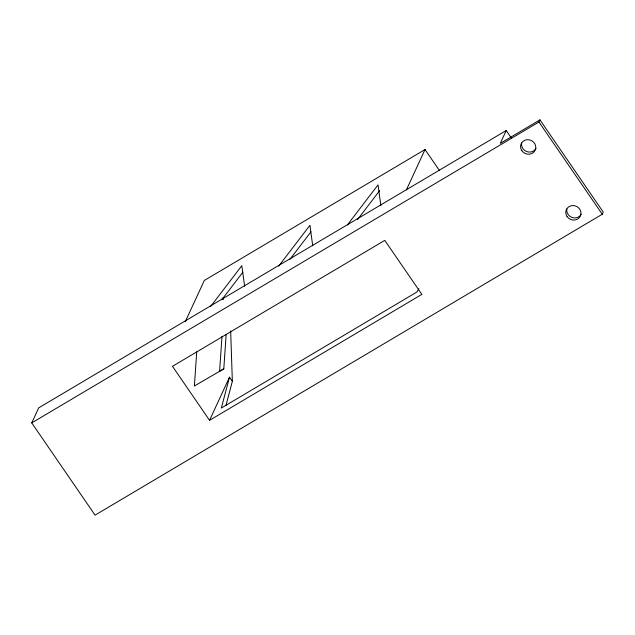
<?xml version="1.0" encoding="UTF-8"?>
<svg xmlns="http://www.w3.org/2000/svg" width="635" height="635" viewBox="0 0 635 635"><rect width="100%" height="100%" fill="white"/><g stroke="black" fill="none" stroke-linecap="round" stroke-linejoin="round"><path stroke-width="0.95" d="M196.731 351.909L194.389 386.016L223.798 368.84L226.131 334.74M221.996 336.264L219.591 371.34L223.798 368.84M225.949 405.527L232.354 381.31L229.505 377.15L221.337 408.035L416.814 292.06L418.854 288.727M506.222 130.508L500.269 143.391L539.94 119.856L603.25 212.098L602.258 214.241L95.059 515.144L31.75 422.902L38.695 407.868L506.222 130.508L511.262 137.858M185.237 321.77L204.327 280.456L425.029 149.527L439.293 170.299M209.558 420.322L421.854 294.378L384.778 240.363L172.482 366.308L209.558 420.322L229.505 377.15M406.36 189.936L425.029 149.527M31.75 422.902L538.948 122.007L539.94 119.856M210.598 306.514L241.816 265.7L244.65 286.314M221.853 299.68L242.864 272.209M278.702 266.113L309.92 225.298L312.753 245.912M289.957 259.278L310.967 231.807M347.401 224.925L378.023 184.896L380.857 205.51M357.457 219.662L379.674 190.619M538.948 122.007L602.258 214.241M222.29 298.005L223.377 299.593M230.656 330.883L232.354 381.31M536.019 148.344A7.715 7.168 24.8 0 1 526.764 151.582A7.715 7.168 24.8 0 1 521.676 143.058M581.216 214.201A7.715 7.168 24.8 0 1 571.96 217.432A7.715 7.168 24.8 0 1 566.872 208.915M521.859 150.709A7.715 7.168 24.8 0 0 535.027 150.495A7.715 7.168 24.8 0 0 527.614 139.7A7.715 7.168 24.8 0 0 521.859 150.709M567.063 216.559A7.715 7.168 24.8 0 0 580.223 216.344A7.715 7.168 24.8 0 0 572.818 205.549A7.715 7.168 24.8 0 0 567.063 216.559"/></g></svg>
